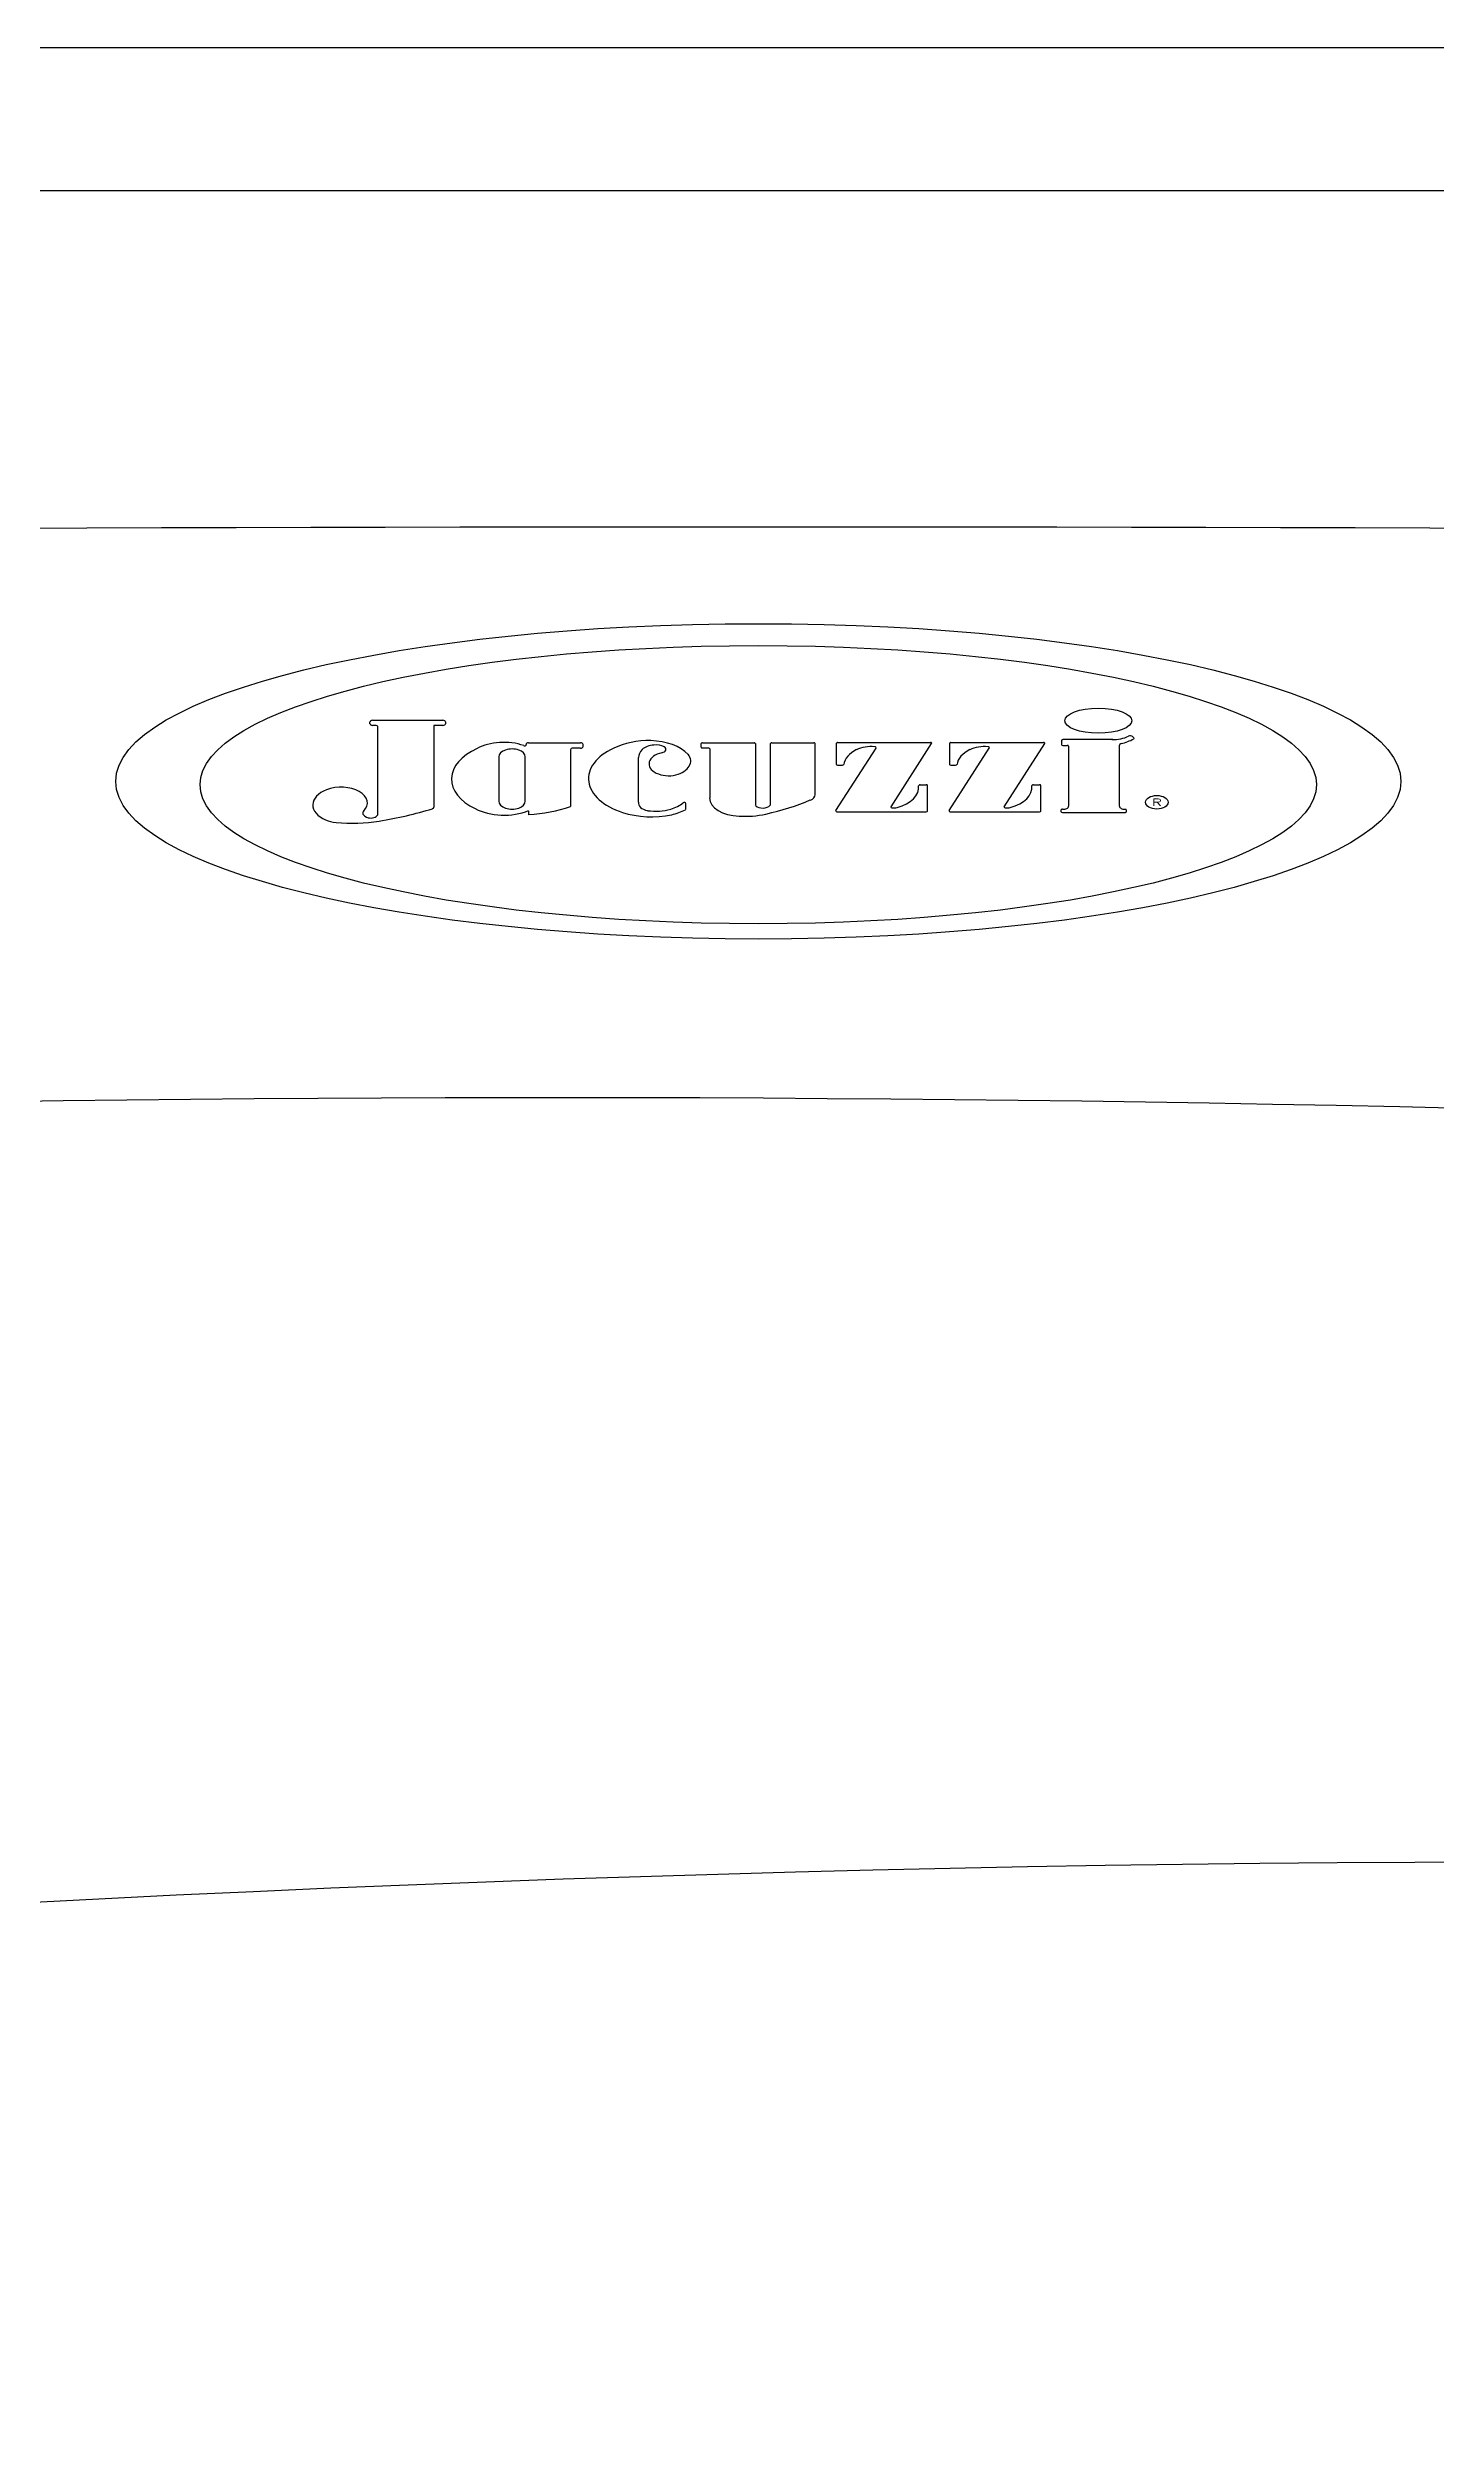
# Model space of a CAD drawing. Header units: millimetres. Extents: x -1237.84 to -1236.32, y 2265.05 to 2266.07.
# Drawn here: x -1237.1347 to -1237.0371, y 2265.9011 to 2266.0678 of the extents above; entities that cross this region are included whole.
import ezdxf
from ezdxf.enums import TextEntityAlignment as Align

# ---------------------------------------------------------------- set-up
doc = ezdxf.new("R2010")
doc.units = ezdxf.units.MM
doc.layers.add('jacuzzi', color=1, linetype='Continuous')
doc.styles.add('ROMANS', font='romans', dxfattribs={"height": 4})

msp = doc.modelspace()

# ---------------------------------------------------------------- linework, layer by layer
at = {"layer": 'jacuzzi'}
for p, q in [((-1237.82767, 2266.05772), (-1236.34178, 2266.05772)), ((-1237.11201, 2266.02025), (-1237.11201, 2266.02039)), ((-1237.11182, 2266.0205), (-1237.10688, 2266.0205)), ((-1237.11163, 2266.02014), (-1237.11182, 2266.02014)), ((-1237.11145, 2266.0139), (-1237.11145, 2266.02003)), ((-1237.10751, 2266.02014), (-1237.10751, 2266.01439)), ((-1237.10688, 2266.02014), (-1237.10751, 2266.02014)), ((-1237.10669, 2266.02039), (-1237.10669, 2266.02025)), ((-1237.05833, 2266.01926), (-1237.05843, 2266.01936)), ((-1237.10295, 2266.01793), (-1237.10295, 2266.01482)), ((-1237.1011, 2266.01482), (-1237.1011, 2266.01793)), ((-1237.10104, 2266.01876), (-1237.10104, 2266.01881)), ((-1237.10086, 2266.01892), (-1237.09722, 2266.01892)), ((-1237.09792, 2266.01843), (-1237.09792, 2266.01445)), ((-1237.09722, 2266.01854), (-1237.09773, 2266.01854)), ((-1237.09704, 2266.01881), (-1237.09704, 2266.01865)), ((-1237.09314, 2266.01474), (-1237.09314, 2266.01788)), ((-1237.08874, 2266.01861), (-1237.08874, 2266.01886)), ((-1237.08865, 2266.01892), (-1237.08502, 2266.01892)), ((-1237.08865, 2266.01856), (-1237.08823, 2266.01856)), ((-1237.08813, 2266.0185), (-1237.08813, 2266.01506)), ((-1237.08493, 2266.01886), (-1237.08493, 2266.01456)), ((-1237.08387, 2266.01458), (-1237.08387, 2266.01886)), ((-1237.08378, 2266.01892), (-1237.08081, 2266.01892)), ((-1237.08072, 2266.01527), (-1237.08072, 2266.01886)), ((-1237.07927, 2266.01417), (-1237.07645, 2266.01855)), ((-1237.07924, 2266.01888), (-1237.07924, 2266.0174)), ((-1237.07915, 2266.01894), (-1237.07263, 2266.01894)), ((-1237.07539, 2266.01443), (-1237.07255, 2266.01886)), ((-1237.07131, 2266.01417), (-1237.0685, 2266.01855)), ((-1237.07129, 2266.01888), (-1237.07129, 2266.0174)), ((-1237.07119, 2266.01894), (-1237.06468, 2266.01894)), ((-1237.06744, 2266.01443), (-1237.06459, 2266.01886)), ((-1237.06341, 2266.01908), (-1237.06341, 2266.01879)), ((-1237.05982, 2266.01914), (-1237.06332, 2266.01914)), ((-1237.06332, 2266.01874), (-1237.06302, 2266.01874)), ((-1237.06293, 2266.01868), (-1237.06293, 2266.01447)), ((-1237.05935, 2266.01447), (-1237.05935, 2266.01876)), ((-1237.07915, 2266.01734), (-1237.07881, 2266.01734)), ((-1237.07334, 2266.01597), (-1237.07293, 2266.01597)), ((-1237.07284, 2266.01409), (-1237.07284, 2266.01592)), ((-1237.07119, 2266.01734), (-1237.07086, 2266.01734)), ((-1237.06539, 2266.01597), (-1237.06497, 2266.01597)), ((-1237.06488, 2266.01409), (-1237.06488, 2266.01592)), ((-1237.08981, 2266.01428), (-1237.08981, 2266.01466)), ((-1237.10086, 2266.01415), (-1237.10086, 2266.01387)), ((-1237.07916, 2266.01407), (-1237.07293, 2266.01407)), ((-1237.0712, 2266.01407), (-1237.06497, 2266.01407)), ((-1237.06345, 2266.01408), (-1237.06345, 2266.0142)), ((-1237.06335, 2266.01403), (-1237.05895, 2266.01403)), ((-1237.05886, 2266.01408), (-1237.05886, 2266.01419))]:
    msp.add_line(p, q, dxfattribs=at)
at = {"layer": 'jacuzzi', "color": 3}
msp.add_lwpolyline([(-1237.84472, 2265.20478), (-1237.84472, 2266.06073, -0.414214), (-1237.8377, 2266.06776), (-1236.33175, 2266.06776, -0.414214), (-1236.32472, 2266.06073), (-1236.32472, 2265.20478, -0.414214), (-1236.33175, 2265.19776), (-1237.8377, 2265.19776, -0.414214)], format="xyb", close=True, dxfattribs=at)
at = {"layer": 'jacuzzi'}
for centre, radius, start, end in [((-1237.08472, 2251.09671), 14.93736, 87.426159, 92.573841), ((-1237.09877, 2263.30592), 2.68807, 77.27623, 101.72824), ((-1237.02825, 2263.91136), 2.02895, 78.76063, 98.44494)]:
    msp.add_arc(centre, radius, start, end, dxfattribs=at)
for centre, major_axis, ratio, start_param, end_param in [((-1237.08472, 2266.01621), (0.04515, 0), 0.245266, 3.141593, 9.424778), ((-1237.08472, 2266.01598), (0.03922, 0), 0.249134, 3.141593, 9.424778), ((-1237.06083, 2266.02047), (0.00236, 0), 0.373082, 3.141593, 9.424778), ((-1237.11182, 2266.02039), (0.000183, 0), 0.6, 1.570796, 3.141593), ((-1237.11182, 2266.02025), (0.000183, 0), 0.6, 3.141593, 4.712389), ((-1237.11163, 2266.02003), (0.000183, 0), 0.6, 6.283185, 7.853982), ((-1237.10688, 2266.02039), (0.000183, 0), 0.6, 6.283185, 7.853982), ((-1237.10688, 2266.02025), (0.000183, 0), 0.6, 4.712389, 6.283185), ((-1237.05985, 2266.02022), (-0.0018, 0), 0.6, 1.55429, 2.258936), ((-1237.05859, 2266.0193), (-0.000183, 0), 0.6, 3.703106, 5.400529), ((-1237.05841, 2266.01923), (-0.0000916, 0), 0.6, 2.303145, 3.703106), ((-1237.10186, 2266.01637), (-0.00442, 0), 0.6, 5.346001, 7.181779), ((-1237.1026, 2266.01727), (0.0028, 0), 0.6, 1.045855, 2.308653), ((-1237.10202, 2266.01793), (0.000929, 0), 0.6, 0, 3.141593), ((-1237.10113, 2266.01876), (-0.0000916, 0), 0.6, 0.898065, 3.141593), ((-1237.10086, 2266.01881), (-0.000183, 0), 0.6, 4.712389, 6.283185), ((-1237.09773, 2266.01843), (-0.000183, 0), 0.6, 4.712389, 6.283185), ((-1237.09722, 2266.01881), (-0.000183, 0), 0.6, 3.141593, 4.712389), ((-1237.09722, 2266.01865), (-0.000183, 0), 0.6, 1.570796, 3.141593), ((-1237.09218, 2266.0164), (0.00447, 0), 0.6, 2.218861, 4.228359), ((-1237.09237, 2266.01668), (0.00399, 0), 0.6, 1.546355, 2.250649), ((-1237.09117, 2266.01786), (-0.00197, 0), 0.6, 5.767219, 6.265949), ((-1237.09191, 2266.01807), (-0.00116, 0), 0.6, 4.836517, 5.711461), ((-1237.09101, 2266.01744), (-0.00139, 0), 0.6, 5.0664, 8.215863), ((-1237.09241, 2266.01717), (0.00317, 0), 0.6, 0.515347, 1.527196), ((-1237.09195, 2266.01818), (-0.000978, 0), 0.6, 4.027888, 4.823068), ((-1237.09163, 2266.01846), (-0.00042, 0), 0.6, 1.902924, 3.911061), ((-1237.09126, 2266.01764), (-0.00179, 0), 0.6, 1.996545, 3.593758), ((-1237.08865, 2266.01886), (0.0000916, 0), 0.6, 1.570796, 3.141593), ((-1237.08865, 2266.01861), (-0.0000916, 0), 0.6, 0, 1.570796), ((-1237.08823, 2266.0185), (0.0000916, 0), 0.6, 6.283185, 7.853982), ((-1237.08502, 2266.01886), (0.0000916, 0), 0.6, 6.283185, 7.853982), ((-1237.08378, 2266.01886), (0.0000916, 0), 0.6, 1.570796, 3.141593), ((-1237.08081, 2266.01886), (0.0000916, 0), 0.6, 6.283185, 7.853982), ((-1237.07915, 2266.01888), (0.0000916, 0), 0.6, 1.570796, 3.141593), ((-1237.07616, 2266.01726), (-0.00257, 0), 0.6, 5.413267, 6.196946), ((-1237.07681, 2266.01769), (0.0016, 0), 0.6, 1.402153, 2.251559), ((-1237.07656, 2266.01857), (-0.000114, 0), 0.6, 2.773844, 4.543746), ((-1237.07263, 2266.01888), (0.0000916, 0), 0.6, 5.915437, 7.853982), ((-1237.07119, 2266.01888), (0.0000916, 0), 0.6, 1.570796, 3.141593), ((-1237.0682, 2266.01726), (0.00257, 0), 0.6, 2.271674, 3.055353), ((-1237.06885, 2266.01769), (0.0016, 0), 0.6, 1.402153, 2.251559), ((-1237.0686, 2266.01857), (0.000114, 0), 0.6, 5.915437, 7.685338), ((-1237.06468, 2266.01888), (0.0000916, 0), 0.6, 5.915437, 7.853982), ((-1237.06332, 2266.01908), (0.0000916, 0), 0.6, 1.570796, 3.141593), ((-1237.06332, 2266.01879), (-0.0000916, 0), 0.6, 0, 1.570796), ((-1237.06302, 2266.01868), (0.0000916, 0), 0.6, 0, 1.570796), ((-1237.05916, 2266.01876), (0.000183, 0), 0.6, 1.941329, 3.141593), ((-1237.06028, 2266.02048), (-0.00289, 0), 0.6, 1.941329, 2.303145), ((-1237.11404, 2266.01469), (-0.00185, 0), 0.6, 2.607316, 5.292495), ((-1237.07915, 2266.0174), (0.0000916, 0), 0.6, 3.141593, 4.712389), ((-1237.07881, 2266.0174), (0.0000916, 0), 0.6, 4.712389, 6.196946), ((-1237.07608, 2266.0158), (0.00263, 0), 0.6, 5.145711, 6.34911), ((-1237.07334, 2266.0159), (0.000114, 0), 0.6, 1.570796, 3.207517), ((-1237.07293, 2266.01592), (-0.0000916, 0), 0.6, 3.141593, 4.712389), ((-1237.07119, 2266.0174), (0.0000916, 0), 0.6, 3.141593, 4.712389), ((-1237.07086, 2266.0174), (0.0000916, 0), 0.6, 4.712389, 6.196946), ((-1237.06812, 2266.0158), (0.00263, 0), 0.6, 5.145711, 6.34911), ((-1237.06539, 2266.0159), (-0.000114, 0), 0.6, 4.712389, 6.34911), ((-1237.06497, 2266.01592), (-0.0000916, 0), 0.6, 3.141593, 4.712389), ((-1237.1139, 2266.01455), (-0.00212, 0), 0.6, 5.288004, 7.23978), ((-1237.11684, 2266.02523), (-0.02044, 0), 0.6, 1.842377, 2.03932), ((-1237.1077, 2266.01439), (0.000183, 0), 0.6, 5.215448, 6.283185), ((-1237.10258, 2266.01567), (-0.00306, 0), 0.6, 0.844737, 2.168232), ((-1237.10202, 2266.01482), (-0.000929, 0), 0.6, 0, 3.141593), ((-1237.10168, 2266.01835), (-0.00751, 0), 0.6, 1.680508, 2.0959), ((-1237.09222, 2266.01469), (-0.00093, 0), 0.6, 6.179414, 7.549228), ((-1237.09197, 2266.01572), (-0.00267, 0), 0.6, 1.371431, 1.993509), ((-1237.09181, 2266.01546), (0.0022, 0), 0.6, 5.15344, 5.669849), ((-1237.09279, 2266.01641), (-0.00469, 0), 0.6, 2.007182, 2.249886), ((-1237.08992, 2266.01466), (0.000114, 0), 0.6, 6.283185, 8.811441), ((-1237.08992, 2266.01428), (0.000114, 0), 0.6, 5.395357, 6.283185), ((-1237.08599, 2266.01506), (-0.00215, 0), 0.6, 0, 1.53455), ((-1237.08475, 2266.01456), (0.000183, 0), 0.6, 3.141593, 3.680247), ((-1237.08441, 2266.01468), (0.000578, 0), 0.6, 3.680247, 5.834002), ((-1237.08917, 2266.02183), (-0.0141, 0), 0.6, 1.931467, 2.183032), ((-1237.08405, 2266.01458), (-0.000183, 0), 0.6, 2.692409, 3.141593), ((-1237.08145, 2266.01527), (-0.000733, 0), 0.6, 2.132257, 3.141593), ((-1237.07529, 2266.01441), (0.000114, 0), 0.6, 2.773844, 4.783499), ((-1237.07545, 2266.0158), (0.00244, 0), 0.6, 4.783499, 4.908246), ((-1237.06733, 2266.01441), (-0.000114, 0), 0.6, 5.915437, 7.925092), ((-1237.06749, 2266.0158), (-0.00244, 0), 0.6, 1.641907, 1.766654), ((-1237.06335, 2266.0142), (-0.0000916, 0), 0.6, 4.575771, 6.283185), ((-1237.06329, 2266.01447), (0.000366, 0), 0.6, 4.575771, 6.283185), ((-1237.05898, 2266.01447), (-0.000366, 0), 0.6, 0, 1.633823), ((-1237.05895, 2266.01419), (-0.0000916, 0), 0.6, 3.141593, 4.775415), ((-1237.11407, 2266.01441), (0.00183, 0), 0.6, 4.098188, 4.540917), ((-1237.1132, 2266.01743), (0.00694, 0), 0.6, 4.540917, 4.98149), ((-1237.11206, 2266.01399), (0.000456, 0), 0.6, 2.607316, 3.416921), ((-1237.11186, 2266.01402), (-0.000666, 0), 0.6, 0.275329, 1.154156), ((-1237.11194, 2266.01391), (0.000456, 0), 0.6, 4.295748, 5.18717), ((-1237.11201, 2266.01399), (0.000607, 0), 0.6, 5.18717, 5.524472), ((-1237.11201, 2266.01396), (0.000569, 0), 0.6, 5.588892, 6.128624), ((-1237.09223, 2266.01629), (-0.00428, 0), 0.6, 1.07656, 1.9084), ((-1237.08563, 2266.01629), (0.00422, 0), 0.6, 4.608953, 5.058839), ((-1237.07916, 2266.01414), (-0.000114, 0), 0.6, 5.915437, 7.853982), ((-1237.07293, 2266.01413), (0.0000916, 0), 0.6, 4.712389, 6.283185), ((-1237.0712, 2266.01414), (-0.000114, 0), 0.6, 5.915437, 7.853982), ((-1237.06497, 2266.01413), (0.0000916, 0), 0.6, 4.712389, 6.283185), ((-1237.06335, 2266.01408), (-0.0000916, 0), 0.6, 0, 1.570796), ((-1237.05895, 2266.01408), (-0.0000916, 0), 0.6, 1.570796, 3.141593)]:
    msp.add_ellipse(centre, major_axis=major_axis, ratio=ratio, start_param=start_param, end_param=end_param, dxfattribs=at)
msp.add_ellipse((-1237.05672, 2266.01474), major_axis=(-0.000797, 0), ratio=0.6, dxfattribs=at)

# ---------------------------------------------------------------- texts
at = {"layer": 'jacuzzi', "style": 'ROMANS', "width": 1.666667}
msp.add_text('R', height=0.000479, dxfattribs=at).set_placement((-1237.05672, 2266.01474), align=Align.MIDDLE_CENTER)

doc.saveas('drawing.dxf')
